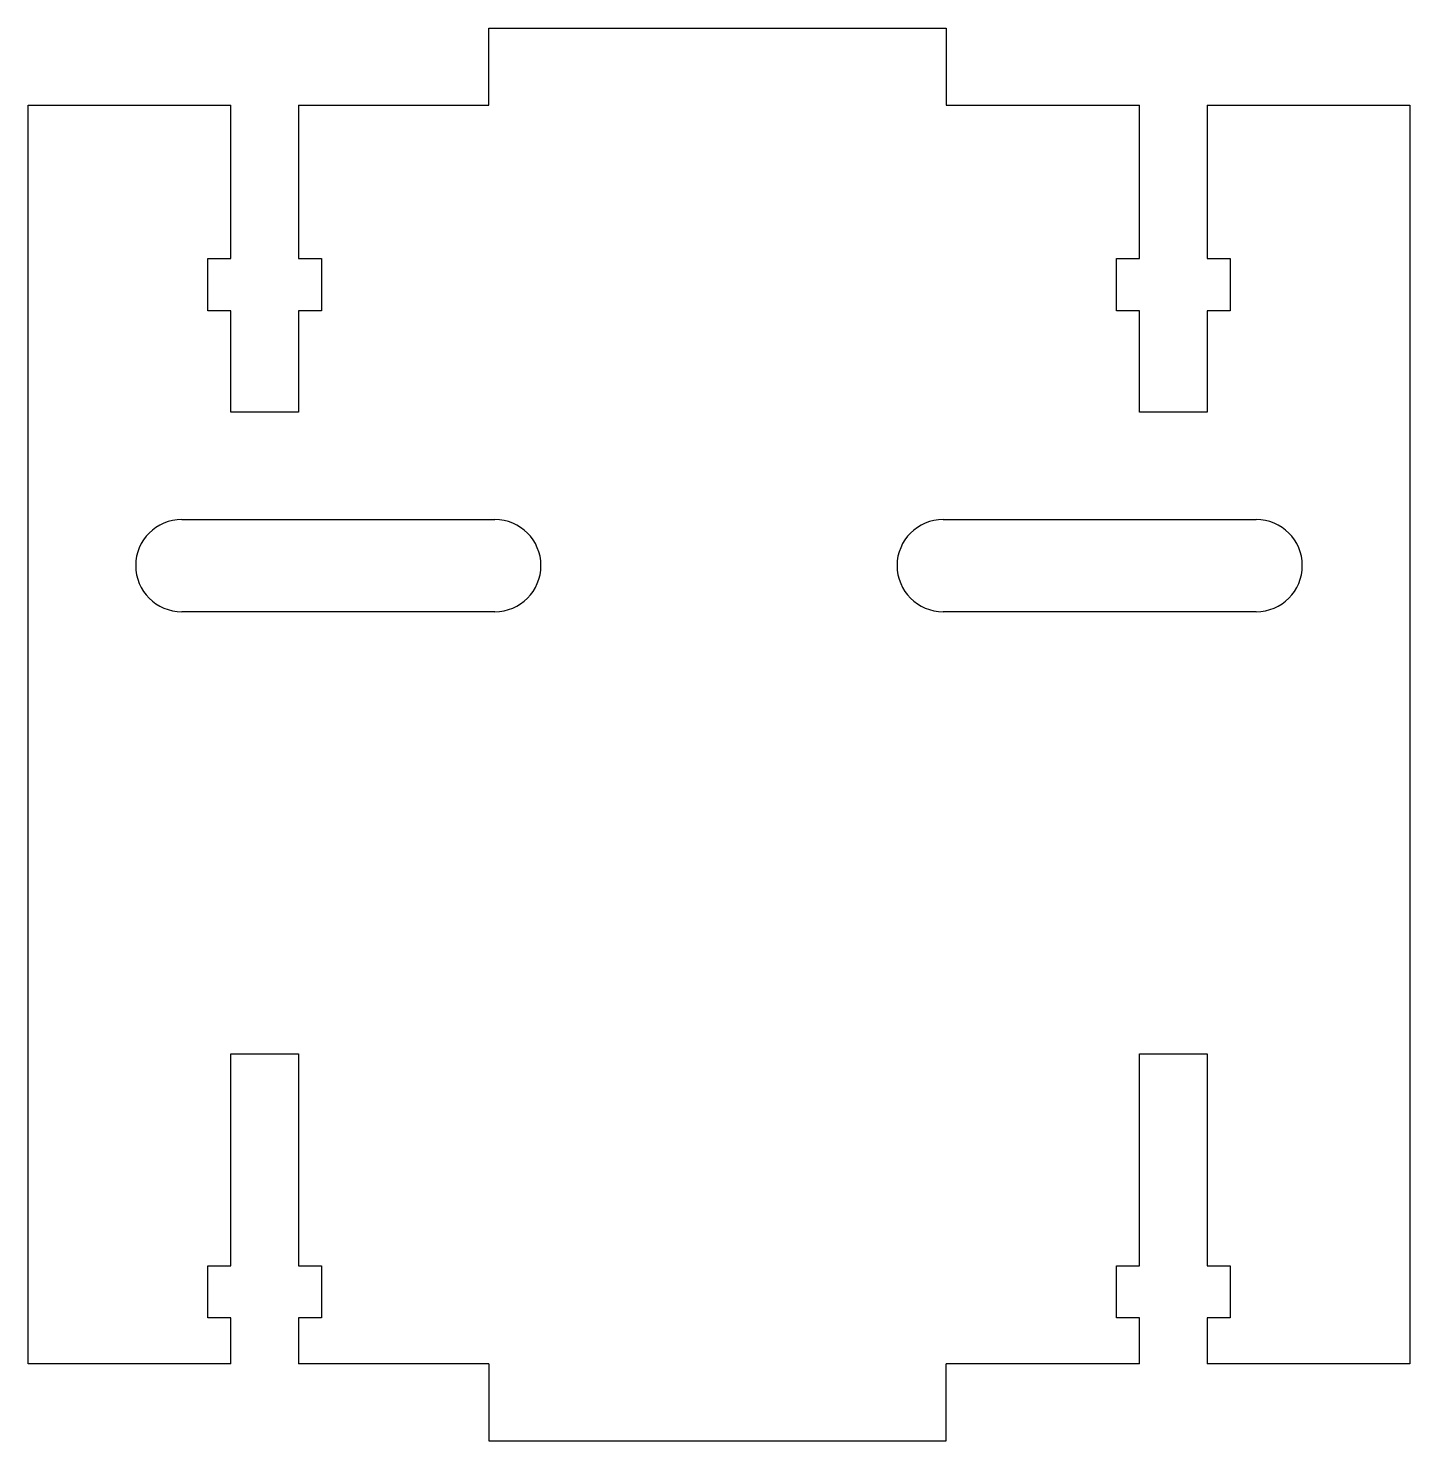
# Model space of a CAD drawing. Header units: millimetres. Extents: x -45 to 45, y -46 to 46.
import ezdxf

# ---------------------------------------------------------------- set-up
doc = ezdxf.new("R2010")
doc.units = ezdxf.units.MM

msp = doc.modelspace()

# ---------------------------------------------------------------- linework, layer by layer
at = {"color": 7, "linetype": 'Continuous', "lineweight": 25}
for p, q in [((-15, 41), (-15, 46)), ((-15, 46), (14.8, 46)), ((14.8, 46), (14.8, 41)), ((-45, 41), (-31.8, 41)), ((-45, -41), (-45, 41)), ((-31.8, 31), (-31.8, 41)), ((-27.4, 41), (-27.4, 31)), ((-27.4, 41), (-15, 41)), ((14.8, 41), (27.4, 41)), ((27.4, 31), (27.4, 41)), ((31.8, 41), (31.8, 31)), ((31.8, 41), (45, 41)), ((45, 41), (45, -41)), ((-33.3, 31), (-31.8, 31)), ((-33.3, 27.6), (-33.3, 31)), ((-27.4, 31), (-25.9, 31)), ((-25.9, 31), (-25.9, 27.6)), ((25.9, 31), (27.4, 31)), ((25.9, 27.6), (25.9, 31)), ((31.8, 31), (33.3, 31)), ((33.3, 31), (33.3, 27.6)), ((-31.8, 27.6), (-33.3, 27.6)), ((-31.8, 21), (-31.8, 27.6)), ((-27.4, 27.6), (-27.4, 21)), ((-25.9, 27.6), (-27.4, 27.6)), ((27.4, 27.6), (25.9, 27.6)), ((27.4, 21), (27.4, 27.6)), ((31.8, 27.6), (31.8, 21)), ((33.3, 27.6), (31.8, 27.6)), ((-27.4, 21), (-31.8, 21)), ((31.8, 21), (27.4, 21)), ((-35, 14), (-14.6, 14)), ((14.6, 14), (35, 14)), ((-14.6, 8), (-35, 8)), ((35, 8), (14.6, 8)), ((-31.8, -34.6), (-31.8, -20.8)), ((-31.8, -20.8), (-27.4, -20.8)), ((-27.4, -20.8), (-27.4, -34.6)), ((27.4, -20.8), (31.8, -20.8)), ((27.4, -34.6), (27.4, -20.8)), ((31.8, -20.8), (31.8, -34.6)), ((-33.3, -34.6), (-31.8, -34.6)), ((-33.3, -38), (-33.3, -34.6)), ((-27.4, -34.6), (-25.9, -34.6)), ((-25.9, -34.6), (-25.9, -38)), ((25.9, -34.6), (27.4, -34.6)), ((25.9, -38), (25.9, -34.6)), ((31.8, -34.6), (33.3, -34.6)), ((33.3, -34.6), (33.3, -38)), ((-31.8, -38), (-33.3, -38)), ((-31.8, -41), (-31.8, -38)), ((-27.4, -38), (-27.4, -41)), ((-25.9, -38), (-27.4, -38)), ((27.4, -38), (25.9, -38)), ((27.4, -41), (27.4, -38)), ((31.8, -38), (31.8, -41)), ((33.3, -38), (31.8, -38)), ((-31.8, -41), (-45, -41)), ((-15, -41), (-27.4, -41)), ((-15, -41), (-15, -46)), ((14.8, -46), (14.8, -41)), ((27.4, -41), (14.8, -41)), ((45, -41), (31.8, -41)), ((-15, -46), (14.8, -46))]:
    msp.add_line(p, q, dxfattribs=at)
for centre, start, end in [((-35, 11), 90, 270), ((-14.6, 11), 270, 90), ((14.6, 11), 90, 270), ((35, 11), 270, 90)]:
    msp.add_arc(centre, 3, start, end, dxfattribs=at)

doc.saveas('drawing.dxf')
